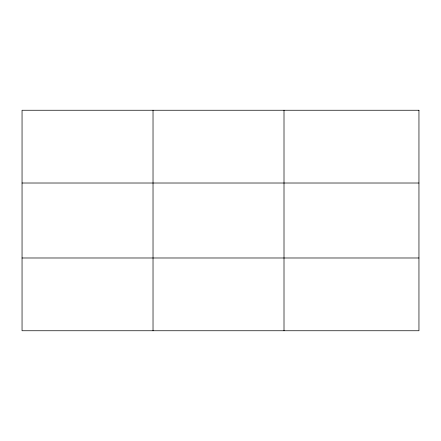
<?xml version="1.0" encoding="UTF-8"?>
<svg xmlns="http://www.w3.org/2000/svg" width="441" height="441" viewBox="0 0 441 441"><rect width="100%" height="100%" fill="white"/><g stroke="black" fill="none" stroke-linecap="round" stroke-linejoin="round"><path stroke-width="0.66" d="M153.027 330.75L153.027 110.25M284.004 330.75L284.004 110.25M22.05 183.015L418.95 183.015M22.05 257.985L418.95 257.985M418.95 110.25L22.05 110.25L22.05 330.75L418.95 330.75L418.95 110.25"/></g></svg>
